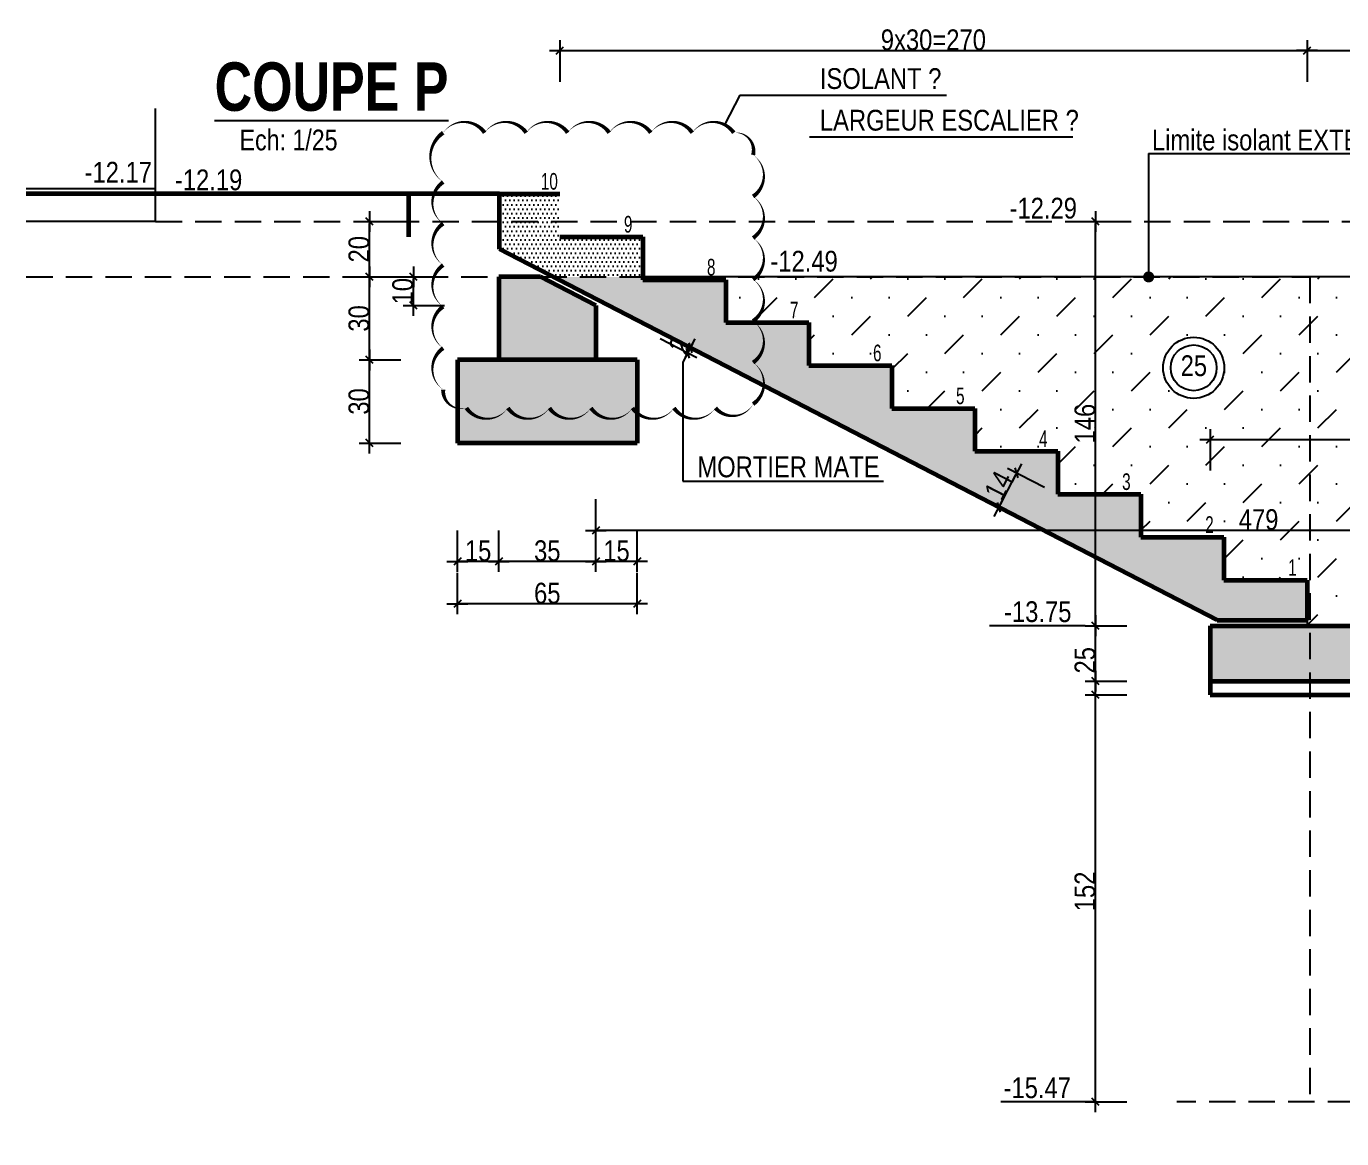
# Model space of a CAD drawing. Header units: millimetres. Extents: x -22 to 27383, y -3644 to 590.
# Drawn here: x 14188 to 15139, y -1978 to -1174 of the extents above; entities that cross this region are included whole.
import ezdxf
from ezdxf.enums import TextEntityAlignment as Align

# ---------------------------------------------------------------- set-up
doc = ezdxf.new("R2010")
doc.units = ezdxf.units.MM
doc.linetypes.add('CACHEX2', pattern=[19.05, 12.7, -6.35])
for name, color, linetype in [('01_cote_gen', 4, 'Continuous'), ('01_linteaux', 2, 'Continuous'), ('01_poch_BN', 9, 'Continuous'), ('01_poch_murs', 253, 'Continuous'), ('01_texte', 230, 'Continuous'), ('AA_COTES', 2, 'Continuous')]:
    doc.layers.add(name, color=color, linetype=linetype)
doc.layers.add('01_murs_coup', color=5, linetype='Continuous', lineweight=60)
doc.styles.add('ARIAL NA', font='ARIALN.TTF')
doc.styles.add('impact', font='impact.ttf')
doc.styles.add('MATTE_TXT', font='arial.ttf')
doc.styles.add('STYLE2', font='ARIALN.TTF')
doc.dimstyles.new('JB25', dxfattribs={"dimscale": 0.1, "dimtxt": 150, "dimasz": 15, "dimexe": 0.1, "dimexo": 0.1, "dimgap": 0.09, "dimtad": 1, "dimdec": 1, "dimlfac": 0.5, "dimdsep": 46, "dimtxsty": 'STYLE2', "dimblk1": 'BOND_G', "dimblk2": 'BOND_D', "dimsah": 1, "dimcen": 1.5, "dimdle": 0.01, "dimse1": 1, "dimse2": 1, "dimclrd": 4, "dimclre": 2, "dimclrt": 6, "dimazin": 2, "dimtfac": 2.333333, "dimtdec": 1, "dimtix": 1, "dimtmove": 2, "dimatfit": 3, "dimldrblk": 'BOND_G', "dimfxl": 1, "dimtolj": 1, "dimtzin": 0, "dimarcsym": 0})
pattern_1 = [(0, (-7939.6086, -2972.9498), (1.5875, 3.175), [0, -3.175])]
pattern_2 = [(45, (-7939.609, -2972.95), (13.470384, 40.411153), [19.05, -19.05, 0, -19.05, 0, -19.05])]

# ---------------------------------------------------------------- blocks, each defined once
blk = doc.blocks.new('BOND_G')
at = {"layer": 'AA_COTES', "color": 0}
for p, q in [((0, -5), (0, 15)), ((5, 0), (-5, 0)), ((1.77, 1.77), (-1.77, -1.77))]:
    blk.add_line(p, q, dxfattribs=at)
blk = doc.blocks.new('BOND_D')
at = {"layer": 'AA_COTES', "color": 0}
for p, q in [((5, 0), (-5, 0)), ((-1.77, -1.77), (1.77, 1.77)), ((0, 5), (0, -15))]:
    blk.add_line(p, q, dxfattribs=at)
blk = doc.blocks.new('*D2166')
at = {"layer": '01_cote_gen', "color": 4, "lineweight": -2, "transparency": 16777216}
blk.add_line((15207.2, -1296.59), (15207.2, -1605.59), dxfattribs=at)
at = {"layer": 'Defpoints', "color": 0, "transparency": 16777216}
for p in [(14573.92, -1295.09), (15207.2, -1607.09), (15215.8, -1607.09)]:
    blk.add_point(p, dxfattribs=at)
at = {"layer": '01_cote_gen', "color": 4, "lineweight": -2, "transparency": 16777216, "xscale": 1.5, "yscale": 1.5, "zscale": 1.5}
for name, p, rotation in [('BOND_G', (15207.2, -1295.09), 90), ('BOND_D', (15207.2, -1607.09), 270)]:
    blk.add_blockref(name, p, dxfattribs=dict(at, rotation=rotation))
at = {"layer": '01_cote_gen', "color": 6, "transparency": 16777216, "insert": (15199.54, -1450.26), "char_height": 15, "attachment_point": 5, "rotation": 90, "style": 'STYLE2'}
blk.add_mtext('\\A1;10x15.5=156', dxfattribs=at)
blk = doc.blocks.new('*D2134')
at = {"layer": '01_cote_gen', "color": 4, "lineweight": -2, "transparency": 16777216}
blk.add_line((15045.35, -1472.57), (15302.42, -1472.57), dxfattribs=at)
at = {"layer": 'Defpoints', "color": 0, "transparency": 16777216}
for p in [(15303.92, -1472.57), (15303.92, -1573.47), (15043.85, -1583.77)]:
    blk.add_point(p, dxfattribs=at)
at = {"layer": '01_cote_gen', "color": 4, "lineweight": -2, "transparency": 16777216, "xscale": 1.5, "yscale": 1.5, "zscale": 1.5, "rotation": 180}
blk.add_blockref('BOND_G', (15043.85, -1472.57), dxfattribs=at)
at = {"layer": '01_cote_gen', "color": 4, "lineweight": -2, "transparency": 16777216, "xscale": 1.5, "yscale": 1.5, "zscale": 1.5}
blk.add_blockref('BOND_D', (15303.92, -1472.57), dxfattribs=at)
at = {"layer": '01_cote_gen', "color": 6, "transparency": 16777216, "insert": (15165.49, -1464.9), "char_height": 15, "attachment_point": 5, "style": 'STYLE2'}
blk.add_mtext('\\A1;130', dxfattribs=at)
blk = doc.blocks.new('*D2164')
at = {"layer": '01_cote_gen', "color": 4, "lineweight": -2, "transparency": 16777216}
blk.add_line((14575.42, -1191.52), (15112.42, -1191.52), dxfattribs=at)
at = {"layer": 'Defpoints', "color": 0, "transparency": 16777216}
for p in [(15113.92, -1191.52), (14573.92, -1295.09), (15113.92, -1574.09)]:
    blk.add_point(p, dxfattribs=at)
at = {"layer": '01_cote_gen', "color": 4, "lineweight": -2, "transparency": 16777216, "xscale": 1.5, "yscale": 1.5, "zscale": 1.5, "rotation": 180}
blk.add_blockref('BOND_G', (14573.92, -1191.52), dxfattribs=at)
at = {"layer": '01_cote_gen', "color": 4, "lineweight": -2, "transparency": 16777216, "xscale": 1.5, "yscale": 1.5, "zscale": 1.5}
blk.add_blockref('BOND_D', (15113.92, -1191.52), dxfattribs=at)
at = {"layer": '01_cote_gen', "color": 6, "transparency": 16777216, "insert": (14843.92, -1183.86), "char_height": 15, "attachment_point": 5, "style": 'STYLE2'}
blk.add_mtext('\\A1;9x30=270', dxfattribs=at)
blk = doc.blocks.new('*D2165')
at = {"layer": '01_cote_gen', "color": 4, "lineweight": -2, "transparency": 16777216}
blk.add_line((15115.42, -1191.52), (15302.42, -1191.52), dxfattribs=at)
at = {"layer": 'Defpoints', "color": 0, "transparency": 16777216}
for p in [(15303.92, -1191.52), (15113.92, -1214.02), (15303.92, -1607.09)]:
    blk.add_point(p, dxfattribs=at)
at = {"layer": '01_cote_gen', "color": 4, "lineweight": -2, "transparency": 16777216, "xscale": 1.5, "yscale": 1.5, "zscale": 1.5, "rotation": 180}
blk.add_blockref('BOND_G', (15113.92, -1191.52), dxfattribs=at)
at = {"layer": '01_cote_gen', "color": 4, "lineweight": -2, "transparency": 16777216, "xscale": 1.5, "yscale": 1.5, "zscale": 1.5}
blk.add_blockref('BOND_D', (15303.92, -1191.52), dxfattribs=at)
at = {"layer": '01_cote_gen', "color": 6, "transparency": 16777216, "insert": (15208.92, -1183.86), "char_height": 15, "attachment_point": 5, "style": 'STYLE2'}
blk.add_mtext('\\A1;95', dxfattribs=at)
blk = doc.blocks.new('*D2155')
at = {"layer": '01_cote_gen', "color": 4, "lineweight": -2, "transparency": 16777216}
blk.add_line((14961.18, -1655.59), (14961.18, -1608.59), dxfattribs=at)
at = {"layer": 'Defpoints', "color": 0, "transparency": 16777216}
for p in [(14961.18, -1607.09), (15043.85, -1607.09), (15043.85, -1657.09)]:
    blk.add_point(p, dxfattribs=at)
at = {"layer": '01_cote_gen', "color": 4, "lineweight": -2, "transparency": 16777216, "xscale": 1.5, "yscale": 1.5, "zscale": 1.5}
for name, p, rotation in [('BOND_D', (14961.18, -1607.09), 90), ('BOND_G', (14961.18, -1657.09), 270)]:
    blk.add_blockref(name, p, dxfattribs=dict(at, rotation=rotation))
at = {"layer": '01_cote_gen', "color": 6, "transparency": 16777216, "insert": (14953.51, -1632.09), "char_height": 15, "attachment_point": 5, "rotation": 90, "style": 'STYLE2'}
blk.add_mtext('\\A1;25', dxfattribs=at)
blk = doc.blocks.new('*D2156')
at = {"layer": '01_cote_gen', "color": 4, "lineweight": -2, "transparency": 16777216}
blk.add_line((14961.18, -1605.59), (14961.18, -1316.59), dxfattribs=at)
at = {"layer": 'Defpoints', "color": 0, "transparency": 16777216}
for p in [(14961.18, -1315.09), (14974.81, -1315.09), (14983.68, -1607.09)]:
    blk.add_point(p, dxfattribs=at)
at = {"layer": '01_cote_gen', "color": 4, "lineweight": -2, "transparency": 16777216, "xscale": 1.5, "yscale": 1.5, "zscale": 1.5}
for name, p, rotation in [('BOND_D', (14961.18, -1315.09), 90), ('BOND_G', (14961.18, -1607.09), 270)]:
    blk.add_blockref(name, p, dxfattribs=dict(at, rotation=rotation))
at = {"layer": '01_cote_gen', "color": 6, "transparency": 16777216, "insert": (14953.51, -1461.09), "char_height": 15, "attachment_point": 5, "rotation": 90, "style": 'STYLE2'}
blk.add_mtext('\\A1;146', dxfattribs=at)
blk = doc.blocks.new('*D2125')
at = {"layer": '01_cote_gen', "color": 4, "lineweight": -2, "transparency": 16777216}
blk.add_line((14436.55, -1413.59), (14436.55, -1356.59), dxfattribs=at)
at = {"layer": 'Defpoints', "color": 0, "transparency": 16777216}
for p in [(14436.55, -1355.09), (14515.01, -1355.09), (14515.01, -1415.09)]:
    blk.add_point(p, dxfattribs=at)
at = {"layer": '01_cote_gen', "color": 4, "lineweight": -2, "transparency": 16777216, "xscale": 1.5, "yscale": 1.5, "zscale": 1.5}
for name, p, rotation in [('BOND_D', (14436.55, -1355.09), 90), ('BOND_G', (14436.55, -1415.09), 270)]:
    blk.add_blockref(name, p, dxfattribs=dict(at, rotation=rotation))
at = {"layer": '01_cote_gen', "color": 6, "transparency": 16777216, "insert": (14428.88, -1385.09), "char_height": 15, "attachment_point": 5, "rotation": 90, "style": 'STYLE2'}
blk.add_mtext('\\A1;30', dxfattribs=at)
blk = doc.blocks.new('*D2127')
at = {"layer": '01_cote_gen', "color": 4, "lineweight": -2, "transparency": 16777216}
blk.add_line((14436.55, -1473.59), (14436.55, -1416.59), dxfattribs=at)
at = {"layer": 'Defpoints', "color": 0, "transparency": 16777216}
for p in [(14436.55, -1415.09), (14485.41, -1415.09), (14485.41, -1475.09)]:
    blk.add_point(p, dxfattribs=at)
at = {"layer": '01_cote_gen', "color": 4, "lineweight": -2, "transparency": 16777216, "xscale": 1.5, "yscale": 1.5, "zscale": 1.5}
for name, p, rotation in [('BOND_D', (14436.55, -1415.09), 90), ('BOND_G', (14436.55, -1475.09), 270)]:
    blk.add_blockref(name, p, dxfattribs=dict(at, rotation=rotation))
at = {"layer": '01_cote_gen', "color": 6, "transparency": 16777216, "insert": (14428.88, -1445.09), "char_height": 15, "attachment_point": 5, "rotation": 90, "style": 'STYLE2'}
blk.add_mtext('\\A1;30', dxfattribs=at)
blk = doc.blocks.new('*D2157')
at = {"layer": '01_cote_gen', "color": 4, "lineweight": -2, "transparency": 16777216}
blk.add_line((14468.22, -1374.25), (14468.22, -1356.59), dxfattribs=at)
at = {"layer": 'Defpoints', "color": 0, "transparency": 16777216}
for p in [(14468.22, -1355.09), (14554.02, -1355.09), (14599.94, -1375.75)]:
    blk.add_point(p, dxfattribs=at)
at = {"layer": '01_cote_gen', "color": 4, "lineweight": -2, "transparency": 16777216, "xscale": 1.5, "yscale": 1.5, "zscale": 1.5}
for name, p, rotation in [('BOND_D', (14468.22, -1355.09), 90), ('BOND_G', (14468.22, -1375.75), 270)]:
    blk.add_blockref(name, p, dxfattribs=dict(at, rotation=rotation))
at = {"layer": '01_cote_gen', "color": 6, "transparency": 16777216, "insert": (14460.55, -1365.42), "char_height": 15, "attachment_point": 5, "rotation": 90, "style": 'STYLE2'}
blk.add_mtext('\\A1;10', dxfattribs=at)
blk = doc.blocks.new('*D2158')
at = {"layer": '01_cote_gen', "color": 4, "lineweight": -2, "transparency": 16777216}
blk.add_line((14436.55, -1353.59), (14436.55, -1316.59), dxfattribs=at)
at = {"layer": 'Defpoints', "color": 0, "transparency": 16777216}
for p in [(14436.55, -1315.09), (14485.39, -1315.09), (14485.39, -1355.09)]:
    blk.add_point(p, dxfattribs=at)
at = {"layer": '01_cote_gen', "color": 4, "lineweight": -2, "transparency": 16777216, "xscale": 1.5, "yscale": 1.5, "zscale": 1.5}
for name, p, rotation in [('BOND_D', (14436.55, -1315.09), 90), ('BOND_G', (14436.55, -1355.09), 270)]:
    blk.add_blockref(name, p, dxfattribs=dict(at, rotation=rotation))
at = {"layer": '01_cote_gen', "color": 6, "transparency": 16777216, "insert": (14428.88, -1335.09), "char_height": 15, "attachment_point": 5, "rotation": 90, "style": 'STYLE2'}
blk.add_mtext('\\A1;20', dxfattribs=at)
blk = doc.blocks.new('*D2128')
at = {"layer": '01_cote_gen', "color": 4, "lineweight": -2, "transparency": 16777216}
blk.add_line((14628.44, -1591.35), (14501.44, -1591.35), dxfattribs=at)
at = {"layer": 'Defpoints', "color": 0, "transparency": 16777216}
for p in [(14499.94, -1520.22), (14629.94, -1520.22), (14499.94, -1591.35)]:
    blk.add_point(p, dxfattribs=at)
at = {"layer": '01_cote_gen', "color": 4, "lineweight": -2, "transparency": 16777216, "xscale": 1.5, "yscale": 1.5, "zscale": 1.5, "rotation": 180}
blk.add_blockref('BOND_D', (14499.94, -1591.35), dxfattribs=at)
at = {"layer": '01_cote_gen', "color": 4, "lineweight": -2, "transparency": 16777216, "xscale": 1.5, "yscale": 1.5, "zscale": 1.5}
blk.add_blockref('BOND_G', (14629.94, -1591.35), dxfattribs=at)
at = {"layer": '01_cote_gen', "color": 6, "transparency": 16777216, "insert": (14564.94, -1583.68), "char_height": 15, "attachment_point": 5, "style": 'STYLE2'}
blk.add_mtext('\\A1;65', dxfattribs=at)
blk = doc.blocks.new('*D2129')
at = {"layer": '01_cote_gen', "color": 4, "lineweight": -2, "transparency": 16777216}
blk.add_line((14628.44, -1560.71), (14601.44, -1560.71), dxfattribs=at)
at = {"layer": 'Defpoints', "color": 0, "transparency": 16777216}
for p in [(14599.94, -1460.22), (14629.94, -1460.22), (14599.94, -1560.71)]:
    blk.add_point(p, dxfattribs=at)
at = {"layer": '01_cote_gen', "color": 4, "lineweight": -2, "transparency": 16777216, "xscale": 1.5, "yscale": 1.5, "zscale": 1.5, "rotation": 180}
blk.add_blockref('BOND_D', (14599.94, -1560.71), dxfattribs=at)
at = {"layer": '01_cote_gen', "color": 4, "lineweight": -2, "transparency": 16777216, "xscale": 1.5, "yscale": 1.5, "zscale": 1.5}
blk.add_blockref('BOND_G', (14629.94, -1560.71), dxfattribs=at)
at = {"layer": '01_cote_gen', "color": 6, "transparency": 16777216, "insert": (14614.94, -1553.04), "char_height": 15, "attachment_point": 5, "style": 'STYLE2'}
blk.add_mtext('\\A1;15', dxfattribs=at)
blk = doc.blocks.new('*D2130')
at = {"layer": '01_cote_gen', "color": 4, "lineweight": -2, "transparency": 16777216}
blk.add_line((14598.44, -1560.71), (14531.44, -1560.71), dxfattribs=at)
at = {"layer": 'Defpoints', "color": 0, "transparency": 16777216}
for p in [(14529.94, -1460.22), (14599.94, -1460.22), (14529.94, -1560.71)]:
    blk.add_point(p, dxfattribs=at)
at = {"layer": '01_cote_gen', "color": 4, "lineweight": -2, "transparency": 16777216, "xscale": 1.5, "yscale": 1.5, "zscale": 1.5, "rotation": 180}
blk.add_blockref('BOND_D', (14529.94, -1560.71), dxfattribs=at)
at = {"layer": '01_cote_gen', "color": 4, "lineweight": -2, "transparency": 16777216, "xscale": 1.5, "yscale": 1.5, "zscale": 1.5}
blk.add_blockref('BOND_G', (14599.94, -1560.71), dxfattribs=at)
at = {"layer": '01_cote_gen', "color": 6, "transparency": 16777216, "insert": (14564.94, -1553.04), "char_height": 15, "attachment_point": 5, "style": 'STYLE2'}
blk.add_mtext('\\A1;35', dxfattribs=at)
blk = doc.blocks.new('*D2131')
at = {"layer": '01_cote_gen', "color": 4, "lineweight": -2, "transparency": 16777216}
blk.add_line((14528.44, -1560.71), (14501.44, -1560.71), dxfattribs=at)
at = {"layer": 'Defpoints', "color": 0, "transparency": 16777216}
for p in [(14499.94, -1460.22), (14529.94, -1460.22), (14499.94, -1560.71)]:
    blk.add_point(p, dxfattribs=at)
at = {"layer": '01_cote_gen', "color": 4, "lineweight": -2, "transparency": 16777216, "xscale": 1.5, "yscale": 1.5, "zscale": 1.5, "rotation": 180}
blk.add_blockref('BOND_D', (14499.94, -1560.71), dxfattribs=at)
at = {"layer": '01_cote_gen', "color": 4, "lineweight": -2, "transparency": 16777216, "xscale": 1.5, "yscale": 1.5, "zscale": 1.5}
blk.add_blockref('BOND_G', (14529.94, -1560.71), dxfattribs=at)
at = {"layer": '01_cote_gen', "color": 6, "transparency": 16777216, "insert": (14514.94, -1553.04), "char_height": 15, "attachment_point": 5, "style": 'STYLE2'}
blk.add_mtext('\\A1;15', dxfattribs=at)
blk = doc.blocks.new('*D2159')
at = {"layer": '01_cote_gen', "color": 4, "lineweight": -2, "transparency": 16777216}
blk.add_line((14961.18, -1949.59), (14961.18, -1648.59), dxfattribs=at)
at = {"layer": 'Defpoints', "color": 0, "transparency": 16777216}
for p in [(14961.18, -1647.09), (14983.68, -1647.09), (14961.82, -1951.09)]:
    blk.add_point(p, dxfattribs=at)
at = {"layer": '01_cote_gen', "color": 4, "lineweight": -2, "transparency": 16777216, "xscale": 1.5, "yscale": 1.5, "zscale": 1.5}
for name, p, rotation in [('BOND_D', (14961.18, -1647.09), 90), ('BOND_G', (14961.18, -1951.09), 270)]:
    blk.add_blockref(name, p, dxfattribs=dict(at, rotation=rotation))
at = {"layer": '01_cote_gen', "color": 6, "transparency": 16777216, "insert": (14953.51, -1799.09), "char_height": 15, "attachment_point": 5, "rotation": 90, "style": 'STYLE2'}
blk.add_mtext('\\A1;152', dxfattribs=at)
blk = doc.blocks.new('*D2160')
at = {"layer": '01_cote_gen', "color": 4, "lineweight": -2, "transparency": 16777216}
blk.add_line((14891.99, -1520.25), (14903.47, -1498.04), dxfattribs=at)
at = {"layer": 'Defpoints', "color": 0, "transparency": 16777216}
for p in [(14904.16, -1496.71), (14933.92, -1512.09), (14921.06, -1536.96)]:
    blk.add_point(p, dxfattribs=at)
at = {"layer": '01_cote_gen', "color": 4, "lineweight": -2, "transparency": 16777216, "xscale": 1.5, "yscale": 1.5, "zscale": 1.5}
for name, p, rotation in [('BOND_D', (14904.16, -1496.71), 62.67610869865847), ('BOND_G', (14891.3, -1521.59), 242.6761086986585)]:
    blk.add_blockref(name, p, dxfattribs=dict(at, rotation=rotation))
at = {"layer": '01_cote_gen', "color": 6, "transparency": 16777216, "insert": (14891.03, -1505.69), "char_height": 15, "attachment_point": 5, "rotation": 62.67611, "style": 'STYLE2'}
blk.add_mtext('\\A1;14', dxfattribs=at)
blk = doc.blocks.new('*D2144')
at = {"layer": '01_cote_gen', "color": 4, "lineweight": -2, "transparency": 16777216}
blk.add_line((15556.42, -1538.21), (14601.44, -1538.21), dxfattribs=at)
at = {"layer": 'Defpoints', "color": 0, "transparency": 16777216}
for p in [(14599.94, -1538.21), (14599.94, -1538.21), (15557.92, -1581.83)]:
    blk.add_point(p, dxfattribs=at)
at = {"layer": '01_cote_gen', "color": 4, "lineweight": -2, "transparency": 16777216, "xscale": 1.5, "yscale": 1.5, "zscale": 1.5, "rotation": 180}
blk.add_blockref('BOND_D', (14599.94, -1538.21), dxfattribs=at)
at = {"layer": '01_cote_gen', "color": 4, "lineweight": -2, "transparency": 16777216, "xscale": 1.5, "yscale": 1.5, "zscale": 1.5}
blk.add_blockref('BOND_G', (15557.92, -1538.21), dxfattribs=at)
at = {"layer": '01_cote_gen', "color": 6, "transparency": 16777216, "insert": (15078.93, -1530.54), "char_height": 15, "attachment_point": 5, "style": 'STYLE2'}
blk.add_mtext('\\A1;479', dxfattribs=at)
blk = doc.blocks.new('*D2145')
at = {"layer": '01_cote_gen', "color": 4, "lineweight": -2, "transparency": 16777216}
for p, q in [((14666.43, -1410.11), (14668.35, -1406.39)), ((14669.04, -1405.06), (14669.73, -1403.73)), ((14665.74, -1411.44), (14665.05, -1412.78))]:
    blk.add_line(p, q, dxfattribs=at)
at = {"layer": 'Defpoints', "color": 0, "transparency": 16777216}
for p in [(14615.39, -1383.74), (14617.31, -1380.02), (14668.35, -1406.39)]:
    blk.add_point(p, dxfattribs=at)
at = {"layer": '01_cote_gen', "color": 4, "lineweight": -2, "transparency": 16777216, "xscale": 1.5, "yscale": 1.5, "zscale": 1.5}
for name, p, rotation in [('BOND_G', (14666.43, -1410.11), 62.67610869867619), ('BOND_D', (14668.35, -1406.39), 242.6761086986762)]:
    blk.add_blockref(name, p, dxfattribs=dict(at, rotation=rotation))
at = {"layer": '01_cote_gen', "color": 6, "transparency": 16777216, "insert": (14660.69, -1404.79), "char_height": 15, "attachment_point": 5, "rotation": 62.67611, "style": 'STYLE2'}
blk.add_mtext('\\A1;2', dxfattribs=at)

msp = doc.modelspace()

# ---------------------------------------------------------------- hatches: boundary and pattern name
at = {"layer": '01_poch_BN'}
h = msp.add_hatch(color=256, dxfattribs=at)
h.dxf.hatch_style = 1
h.paths.add_polyline_path([(15259.92, -1607.09), (15043.85, -1607.09), (15043.85, -1647.09), (15259.92, -1647.09)])
h.paths.add_polyline_path([(14599.94, -1375.75), (14559.93, -1355.09), (14529.94, -1355.09), (14529.94, -1415.09), (14599.94, -1415.09)])
h.paths.add_polyline_path([(14629.94, -1415.09), (14499.94, -1415.09), (14499.94, -1475.09), (14629.94, -1475.09)])
h.paths.add_polyline_path([(15903.92, -1948.09), (15833.92, -1948.09), (15833.92, -2008.09), (15903.92, -2008.09)])
h.paths.add_polyline_path([(15928.92, -2008.09), (15808.92, -2008.09), (15808.92, -2108.09), (15928.92, -2108.09)])
at = {"layer": '01_poch_murs'}
h = msp.add_hatch(dxfattribs=at)
h.set_pattern_fill('DOTS', color=256, scale=2)
h.set_pattern_definition(pattern_1)
h.paths.add_polyline_path([(14633.92, -1326.09), (14573.92, -1326.09), (14573.92, -1315.09), (14530.34, -1315.09), (14530.34, -1335.09), (14569.05, -1355.09), (14633.92, -1355.09)])
h.paths.add_polyline_path([(14573.92, -1295.09), (14530.34, -1295.09), (14530.34, -1315.09), (14573.92, -1315.09)])
h = msp.add_hatch(dxfattribs=at)
h.set_pattern_fill('DOTS', color=256, scale=2)
h.set_pattern_definition(pattern_1)
h.paths.add_polyline_path([(14693.92, -1357.09), (14633.92, -1357.09), (14633.92, -1355.09), (14569.05, -1355.09), (14721.36, -1433.78, 0.271205), (14713.65, -1416.97, 0.489293), (14715.09, -1388.09), (14693.92, -1388.09)])
h.paths.add_polyline_path([(14753.92, -1388.09), (14715.09, -1388.09, -0.489293), (14713.65, -1416.97, -0.271205), (14721.36, -1433.78), (15049.05, -1603.09), (15113.92, -1603.09), (15113.92, -1574.09), (15053.92, -1574.09), (15053.92, -1543.09), (14993.92, -1543.09), (14993.92, -1512.09), (14933.92, -1512.09), (14933.92, -1481.09), (14873.92, -1481.09), (14873.92, -1450.09), (14813.92, -1450.09), (14813.92, -1419.09), (14753.92, -1419.09)])
h.paths.add_polyline_path([(15363.92, -1638.09), (15303.92, -1638.09), (15303.92, -1607.09), (15259.92, -1607.09), (15259.92, -1646.87), (15557.92, -1800.84), (15557.92, -1762.09), (15543.92, -1762.09), (15543.92, -1731.09), (15483.92, -1731.09), (15483.92, -1700.09), (15423.92, -1700.09), (15423.92, -1669.09), (15363.92, -1669.09)])
h.paths.add_polyline_path([(15783.92, -1855.09), (15723.92, -1855.09), (15723.92, -1824.09), (15663.92, -1824.09), (15663.92, -1793.09), (15603.92, -1793.09), (15603.92, -1762.09), (15557.92, -1762.09), (15557.92, -1800.84), (15839.05, -1946.09), (15903.92, -1946.09), (15903.92, -1917.09), (15843.92, -1917.09), (15843.92, -1886.09), (15783.92, -1886.09)])
h.paths.add_polyline_path([(15609.48, -1827.26), (15621.7, -1803.61), (15593.95, -1789.28), (15581.74, -1812.92)], flags=24)
at = {"layer": '01_poch_murs', "ltscale": 3}
h = msp.add_hatch(dxfattribs=at)
h.set_pattern_fill('MUDST', color=256, scale=3, angle=45)
h.set_pattern_definition(pattern_2)
h.paths.add_polyline_path([(15115.92, -1355.09), (14633.92, -1355.09), (14633.92, -1357.09), (14693.92, -1357.09), (14693.92, -1388.09), (14753.92, -1388.09), (14753.92, -1419.09), (14813.92, -1419.09), (14813.92, -1450.09), (14873.92, -1450.09), (14873.92, -1481.09), (14933.92, -1481.09), (14933.92, -1512.09), (14993.92, -1512.09), (14993.92, -1543.09), (15053.92, -1543.09), (15053.92, -1574.09), (15113.92, -1574.09), (15113.92, -1603.09), (15113.92, -1607.09), (15115.92, -1607.09)])
h.paths.add_polyline_path([(15009.94, -1420.77, -1), (15054.09, -1420.77, -1)], flags=16)
h.paths.add_polyline_path([(15015.44, -1420.77, -1), (15048.59, -1420.77, -1)], flags=0)
h.paths.add_polyline_path([(14969.04, -1479.68), (14969.04, -1443.51), (14937.81, -1443.51), (14937.81, -1479.68)], flags=24)
h.paths.add_polyline_path([(15061.13, -1546.07), (15097.3, -1546.07), (15097.3, -1514.84), (15061.13, -1514.84)], flags=24)
h.paths.add_polyline_path([(14737.36, -1387.99), (14749.4, -1387.99), (14749.4, -1370.22), (14737.36, -1370.22)], flags=24)
h.paths.add_polyline_path([(14797.26, -1419.29), (14809.5, -1419.29), (14809.5, -1400.91), (14797.26, -1400.91)], flags=25)
h.paths.add_polyline_path([(14857.31, -1450.24), (14869.45, -1450.24), (14869.45, -1432.17), (14857.31, -1432.17)], flags=25)
h.paths.add_polyline_path([(14917.32, -1481.03), (14929.44, -1481.03), (14929.44, -1463.03), (14917.32, -1463.03)], flags=24)
h.paths.add_polyline_path([(14977.26, -1512.29), (14989.5, -1512.29), (14989.5, -1493.91), (14977.26, -1493.91)], flags=25)
h.paths.add_polyline_path([(15037.31, -1543.04), (15049.45, -1543.04), (15049.45, -1524.96), (15037.31, -1524.96)], flags=24)
h.paths.add_polyline_path([(15097.31, -1574.04), (15109.45, -1574.04), (15109.45, -1555.96), (15097.31, -1555.96)], flags=24)
h.paths.add_polyline_path([(15018.77, -1430.83), (15045.54, -1430.83), (15045.54, -1407.85), (15018.77, -1407.85)], flags=8)
h = msp.add_hatch(dxfattribs=at)
h.set_pattern_fill('MUDST', color=256, scale=3, angle=45)
h.set_pattern_definition(pattern_2)
h.paths.add_polyline_path([(15557.92, -1355.09), (15457.92, -1355.09), (15457.92, -1415.09), (15557.92, -1415.09)])
h.paths.add_polyline_path([(15557.92, -1540.15), (15557.92, -1762.09), (15603.92, -1762.09), (15603.92, -1793.09), (15663.92, -1793.09), (15663.92, -1824.09), (15723.92, -1824.09), (15723.92, -1855.09), (15783.92, -1855.09), (15783.92, -1886.09), (15843.92, -1886.09), (15843.92, -1917.09), (15903.92, -1917.09), (15903.92, -1948.09), (15973.92, -1948.09), (15973.92, -1927.09), (15973.92, -1758.09)])
h.paths.add_polyline_path([(15773.96, -1747.24, -1), (15729.82, -1747.24, -1)], flags=16)
h.paths.add_polyline_path([(15768.47, -1747.24, -1), (15735.31, -1747.24, -1)], flags=0)
h.paths.add_polyline_path([(15147.92, -1355.09), (15115.92, -1355.09), (15115.92, -1607.09), (15147.92, -1607.09)])
h.paths.add_polyline_path([(15587.26, -1762.29), (15599.5, -1762.29), (15599.5, -1743.91), (15587.26, -1743.91)], flags=25)
h.paths.add_polyline_path([(15647.31, -1793.24), (15659.45, -1793.24), (15659.45, -1775.17), (15647.31, -1775.17)], flags=25)
h.paths.add_polyline_path([(15707.32, -1824.03), (15719.44, -1824.03), (15719.44, -1806.03), (15707.32, -1806.03)], flags=24)
h.paths.add_polyline_path([(15767.26, -1855.29), (15779.5, -1855.29), (15779.5, -1836.91), (15767.26, -1836.91)], flags=25)
h.paths.add_polyline_path([(15827.31, -1886.04), (15839.45, -1886.04), (15839.45, -1867.96), (15827.31, -1867.96)], flags=24)
h.paths.add_polyline_path([(15885.12, -1917.04), (15897.26, -1917.04), (15897.26, -1898.96), (15885.12, -1898.96)], flags=24)
h.paths.add_polyline_path([(15738.64, -1757.3), (15765.41, -1757.3), (15765.41, -1734.32), (15738.64, -1734.32)], flags=8)

# ---------------------------------------------------------------- linework, layer by layer
at = {"layer": '01_cote_gen'}
msp.add_line((15113.92, -1603.09), (15113.92, -1607.09), dxfattribs=at)
at = {"layer": '01_linteaux'}
for p, q in [((14281.92, -1315.09), (14281.92, -1233.41)), ((14188.46, -1291.09), (14281.92, -1291.09)), ((14281.92, -1315.09), (14188.46, -1315.09)), ((15557.92, -1355.09), (14633.92, -1355.09))]:
    msp.add_line(p, q, dxfattribs=at)
at = {"layer": '01_linteaux', "linetype": 'CACHEX2', "ltscale": 1.5}
for p, q in [((14281.92, -1315.09), (15557.92, -1315.09)), ((14188.46, -1355.09), (15115.92, -1355.09)), ((15115.92, -1355.09), (15115.92, -1951.09)), ((15147.92, -1951.09), (15019.94, -1951.09))]:
    msp.add_line(p, q, dxfattribs=at)
at = {"layer": '01_murs_coup'}
for p, q in [((14530.34, -1295.09), (14188.46, -1295.09)), ((14464.74, -1295.09), (14464.74, -1326.09)), ((14530.34, -1295.09), (14573.92, -1295.09)), ((14530.34, -1335.09), (14530.34, -1295.09)), ((14573.92, -1326.09), (14633.92, -1326.09)), ((14633.92, -1326.09), (14633.92, -1357.09)), ((15049.05, -1603.09), (14530.34, -1335.09)), ((14559.93, -1355.09), (14529.94, -1355.09)), ((14529.94, -1355.09), (14529.94, -1415.09)), ((14599.94, -1375.75), (14559.93, -1355.09)), ((14633.92, -1357.09), (14693.92, -1357.09)), ((14693.92, -1357.09), (14693.92, -1388.09)), ((14599.94, -1375.75), (14599.94, -1415.09)), ((14693.92, -1388.09), (14753.92, -1388.09)), ((14753.92, -1388.09), (14753.92, -1419.09)), ((14629.94, -1415.09), (14499.94, -1415.09)), ((14499.94, -1415.09), (14499.94, -1475.09)), ((14629.94, -1415.09), (14629.94, -1475.09)), ((14753.92, -1419.09), (14813.92, -1419.09)), ((14813.92, -1419.09), (14813.92, -1450.09)), ((14813.92, -1450.09), (14873.92, -1450.09)), ((14873.92, -1450.09), (14873.92, -1481.09)), ((14629.94, -1475.09), (14499.94, -1475.09)), ((14873.92, -1481.09), (14933.92, -1481.09)), ((14933.92, -1481.09), (14933.92, -1512.09)), ((14933.92, -1512.09), (14993.92, -1512.09)), ((14993.92, -1512.09), (14993.92, -1543.09)), ((14993.92, -1543.09), (15053.92, -1543.09)), ((15053.92, -1543.09), (15053.92, -1574.09)), ((15053.92, -1574.09), (15113.92, -1574.09)), ((15113.92, -1574.09), (15113.92, -1603.09)), ((15049.05, -1603.09), (15113.92, -1603.09)), ((15043.85, -1607.09), (15303.92, -1607.09)), ((15043.85, -1607.09), (15043.85, -1657.09)), ((15043.85, -1647.09), (15259.92, -1647.09)), ((15043.85, -1657.09), (15259.92, -1657.09))]:
    msp.add_line(p, q, dxfattribs=at)
at = {"layer": '01_texte'}
for p, q in [((14703.97, -1223.85), (14693.06, -1245.12)), ((14703.97, -1223.85), (14853.42, -1223.85)), ((14754.39, -1253.93), (14944.58, -1253.93)), ((14999.47, -1265.82), (14999.47, -1355.09)), ((14999.47, -1265.82), (15206.3, -1265.82)), ((14662.99, -1416.77), (14662.99, -1502.58)), ((14662.99, -1502.58), (14807.94, -1502.58)), ((14953.68, -1607.09), (14884.47, -1607.09)), ((14961.82, -1951.09), (14892.61, -1951.09))]:
    msp.add_line(p, q, dxfattribs=at)
msp.add_lwpolyline([(14489.7, -1250.91, 0, 3, -0.520567), (14519.7, -1250.91, 0, 3, -0.520567), (14549.7, -1250.91, 0, 3, -0.520567), (14579.7, -1250.91, 0, 3, -0.520567), (14609.7, -1250.91, 0, 3, -0.520567), (14639.7, -1250.91, 0, 3, -0.520567), (14669.7, -1250.91, 0, 3, -0.520567), (14699.7, -1250.91, 0, 3, -0.520567), (14713.65, -1266.97, 0, 3, -0.520567), (14713.65, -1296.97, 0, 3, -0.520567), (14713.65, -1326.97, 0, 3, -0.520567), (14713.65, -1356.97, 0, 3, -0.520567), (14713.65, -1386.97, 0, 3, -0.520567), (14713.65, -1416.97, 0, 3, -0.520567), (14713.65, -1446.97, 0, 3, -0.520567), (14686.46, -1449.78, 0, 3, -0.520567), (14656.46, -1449.78, 0, 3, -0.520567), (14626.46, -1449.78, 0, 3, -0.520567), (14596.46, -1449.78, 0, 3, -0.520567), (14566.46, -1449.78, 0, 3, -0.520567), (14536.46, -1449.78, 0, 3, -0.520567), (14506.46, -1449.78, 0, 3, -0.520567), (14489.7, -1436.53, 0, 3, -0.520567), (14489.7, -1406.53, 0, 3, -0.520567), (14489.7, -1376.53, 0, 3, -0.520567), (14489.7, -1346.53, 0, 3, -0.520567), (14489.7, -1316.53, 0, 3, -0.520567), (14489.7, -1286.53, 0, 3, -0.520567)], format="xyseb", close=True, dxfattribs=at)
at = {"layer": '01_texte', "const_width": 4}
msp.add_lwpolyline([(14997.47, -1355.09, 1), (15001.47, -1355.09, 1)], format="xyb", close=True, dxfattribs=at)
at = {"layer": '01_texte'}
for radius in [22.07, 16.58]:
    msp.add_circle((15032.02, -1420.77), radius, dxfattribs=at)

# ---------------------------------------------------------------- texts
at = {"layer": '01_texte', "style": 'impact'}
msp.add_text('%%UCOUPE P', height=35, dxfattribs=at).set_placement((14409.01, -1245.58), align=Align.BOTTOM_CENTER)
at = {"layer": '01_texte', "style": 'ARIAL NA'}
for s, p in [('ISOLANT ?', (14761.89, -1219.26)), ('LARGEUR ESCALIER ?', (14761.89, -1249.35)), ('Limite isolant EXTERIEUR', (15001.85, -1263.63)), ('-12.17', (14230.56, -1286.95)), ('-12.19', (14295.83, -1292.47)), ('-12.29', (14898.96, -1312.9)), ('-12.49', (14726.12, -1351.23)), ('25', (15022.6, -1426.74)), ('MORTIER MATE', (14673.36, -1499.84)), ('-13.75', (14894.98, -1604.47)), ('-15.47', (14894.63, -1948.47))]:
    msp.add_text(s, height=15, dxfattribs=at).set_placement(p)
at = {"layer": '01_texte', "style": 'MATTE_TXT', "width": 0.8}
msp.add_text('Ech: 1/25', height=15, dxfattribs=at).set_placement((14377.97, -1268.14), align=Align.BOTTOM_CENTER)
at = {"layer": '01_texte', "style": 'ARIAL NA', "width": 0.8}
for s, p in [('10', (14560.32, -1292.03)), ('9', (14620.32, -1323.03)), ('8', (14680.32, -1354.03)), ('7', (14740.32, -1385.03)), ('6', (14800.32, -1416.03)), ('5', (14860.32, -1447.03)), ('4', (14920.32, -1478.03)), ('3', (14980.32, -1509.03)), ('2', (15040.32, -1540.03)), ('1', (15100.32, -1571.03))]:
    msp.add_text(s, height=12, dxfattribs=at).set_placement(p)

# ---------------------------------------------------------------- dimensions: what is measured, and where the dimension line sits
at = {"layer": '01_cote_gen'}
dim = msp.add_linear_dim(base=(15113.92, -1191.52), p1=(14573.92, -1295.09), p2=(15113.92, -1574.09), text='9x30=270', dimstyle='JB25', dxfattribs=at)
dim.commit()
dim.dimension.update_dxf_attribs({"geometry": '*D2164', "text_midpoint": (14843.92, -1183.86)})
for base, p1, p2, picture, middle in [((15303.92, -1191.52), (15113.92, -1214.02), (15303.92, -1607.09), '*D2165', (15208.92, -1183.86)), ((14499.94, -1560.71), (14529.94, -1460.22), (14499.94, -1460.22), '*D2131', (14514.94, -1553.04)), ((14529.94, -1560.71), (14599.94, -1460.22), (14529.94, -1460.22), '*D2130', (14564.94, -1553.04)), ((14599.94, -1560.71), (14629.94, -1460.22), (14599.94, -1460.22), '*D2129', (14614.94, -1553.04)), ((14499.94, -1591.35), (14629.94, -1520.22), (14499.94, -1520.22), '*D2128', (14564.94, -1583.68)), ((14599.94, -1538.21), (15557.92, -1581.83), (14599.94, -1538.21), '*D2144', (15078.93, -1530.54))]:
    dim = msp.add_linear_dim(base=base, p1=p1, p2=p2, dimstyle='JB25', dxfattribs=at)
    dim.commit()
    dim.dimension.update_dxf_attribs({"geometry": picture, "text_midpoint": middle})
dim = msp.add_linear_dim(base=(15207.2, -1607.09), p1=(14573.92, -1295.09), p2=(15215.8, -1607.09), angle=90, text='10x15.5=156', dimstyle='JB25', dxfattribs=at)
dim.commit()
dim.dimension.update_dxf_attribs({"geometry": '*D2166', "text_midpoint": (15199.54, -1450.26), "dimtype": 160})
for base, p1, p2, picture, middle in [((14436.55, -1315.09), (14485.39, -1355.09), (14485.39, -1315.09), '*D2158', (14428.88, -1335.09)), ((14961.18, -1315.09), (14983.68, -1607.09), (14974.81, -1315.09), '*D2156', (14953.51, -1461.09)), ((14436.55, -1355.09), (14515.01, -1415.09), (14515.01, -1355.09), '*D2125', (14428.88, -1385.09)), ((14436.55, -1415.09), (14485.41, -1475.09), (14485.41, -1415.09), '*D2127', (14428.88, -1445.09)), ((14961.18, -1607.09), (15043.85, -1657.09), (15043.85, -1607.09), '*D2155', (14953.51, -1632.09)), ((14961.18, -1647.09), (14961.82, -1951.09), (14983.68, -1647.09), '*D2159', (14953.51, -1799.09))]:
    dim = msp.add_linear_dim(base=base, p1=p1, p2=p2, angle=90, dimstyle='JB25', dxfattribs=at)
    dim.commit()
    dim.dimension.update_dxf_attribs({"geometry": picture, "text_midpoint": middle})
dim = msp.add_linear_dim(base=(14468.22, -1355.09), p1=(14599.94, -1375.75), p2=(14554.02, -1355.09), angle=90, text='10', dimstyle='JB25', dxfattribs=at)
dim.commit()
dim.dimension.update_dxf_attribs({"geometry": '*D2157', "text_midpoint": (14460.55, -1365.42)})
dim = msp.add_aligned_dim(p1=(14615.39, -1383.74), p2=(14617.31, -1380.02), distance=-57.46, text='2', dimstyle='JB25', dxfattribs=at)
dim.commit()
dim.dimension.update_dxf_attribs({"geometry": '*D2145', "text_midpoint": (14660.69, -1404.79)})
dim = msp.add_linear_dim(base=(15303.92, -1472.57), p1=(15043.85, -1583.77), p2=(15303.92, -1573.47), dimstyle='JB25', dxfattribs=at)
dim.commit()
dim.dimension.update_dxf_attribs({"geometry": '*D2134', "text_midpoint": (15165.49, -1464.9), "dimtype": 160})
dim = msp.add_aligned_dim(p1=(14921.06, -1536.96), p2=(14933.92, -1512.09), distance=33.5, dimstyle='JB25', dxfattribs=at)
dim.commit()
dim.dimension.update_dxf_attribs({"geometry": '*D2160', "text_midpoint": (14891.03, -1505.69)})

doc.saveas('drawing.dxf')
